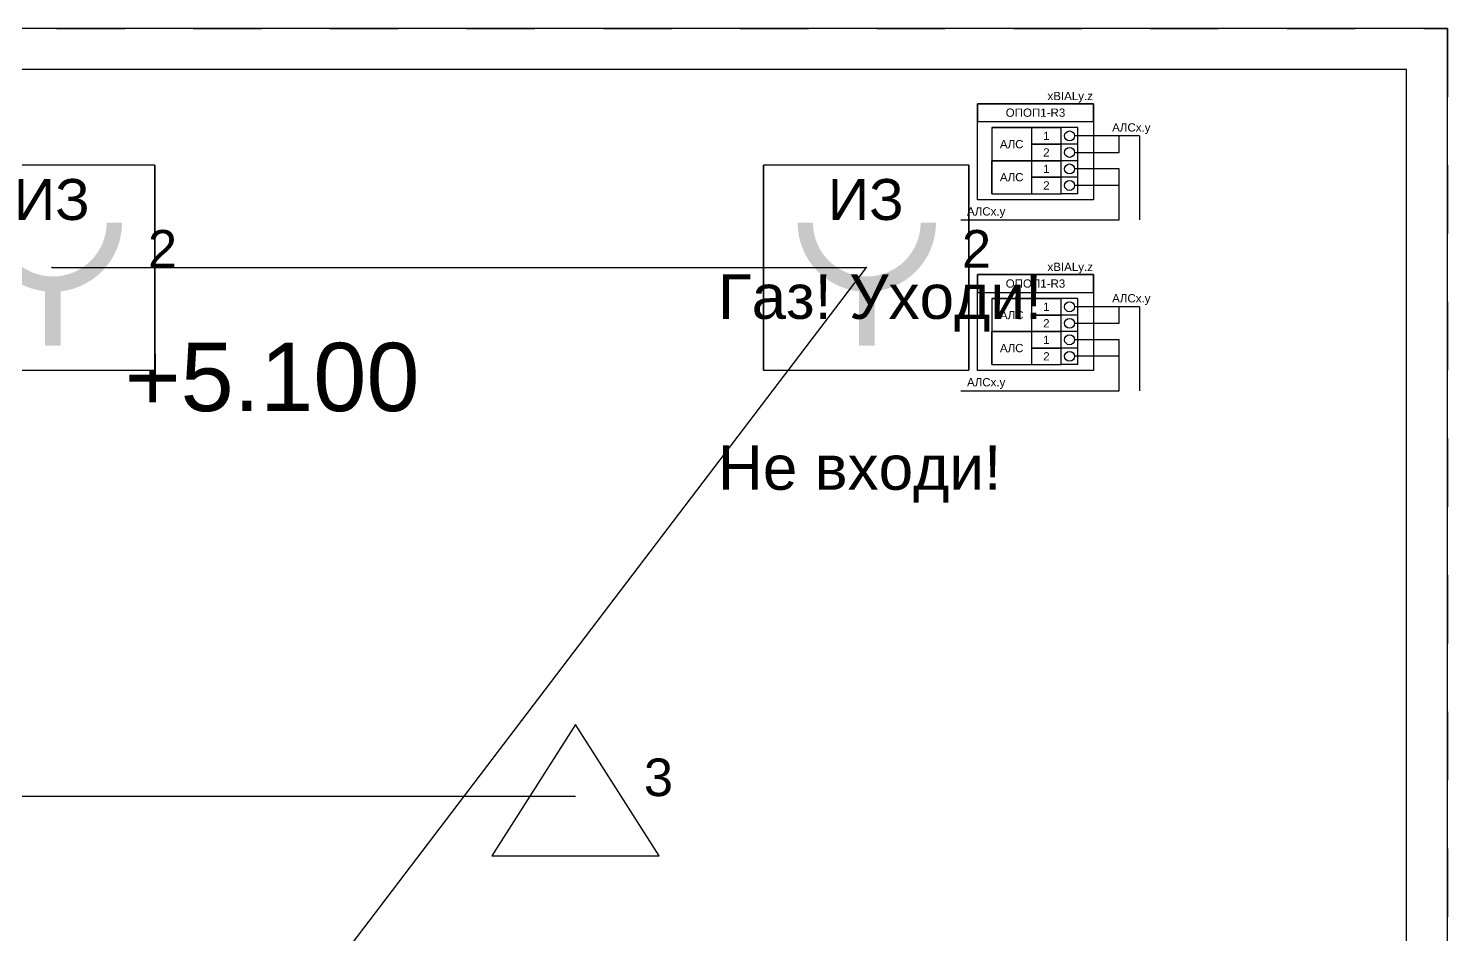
# Model space of a CAD drawing. Header units: millimetres. Extents: x 0 to 351840, y -132678 to 32417.
# Drawn here: x 2754.68 to 2796.2, y 224.18 to 250.7 of the extents above; entities that cross this region are included whole.
import ezdxf
from ezdxf.enums import TextEntityAlignment as Align

# ---------------------------------------------------------------- set-up
doc = ezdxf.new("R2010")
doc.units = ezdxf.units.MM
for name, color, linetype in [('AGPT-MARK', 7, 'Continuous'), ('AGPT-PIPE', 5, 'Continuous'), ('AGPT-SCHEME', 3, 'Continuous'), ('AGPT-ZONE', 7, 'Continuous')]:
    doc.layers.add(name, color=color, linetype=linetype)
doc.styles.add('AGPT', font='arial.ttf')
doc.styles.get("Standard").update_dxf_attribs({"font": 'arial.ttf'})

# ---------------------------------------------------------------- blocks, each defined once
blk = doc.blocks.new('RC-UGO-IRA-04')
at = {"ltscale": 30}
blk.add_lwpolyline([(2.5, 2.5), (2.5, -2.5), (-2.5, -2.5), (-2.5, 2.5)], close=True, dxfattribs=at)
blk.add_attdef('PSTN', text='', height=2.5).set_placement((1.321, 2.319), align=Align.BOTTOM_LEFT)
blk.add_wipeout([(2.5, 2.5), (2.5, -2.5), (-2.5, -2.5), (-2.5, 2.5)])
for p, q in [((-2.5, 2.5), (-2.5, -2.5)), ((2.5, 2.5), (-2.5, 2.5)), ((2.5, -2.5), (2.5, 2.5)), ((-2.5, -2.5), (2.5, -2.5))]:
    blk.add_line(p, q)
at = {"ltscale": 30, "const_width": 0.375}
blk.add_lwpolyline([(-1.485, 1.096, 1), (1.515, 1.096, 1)], format="xyb", dxfattribs=at)
blk.add_lwpolyline([(0.015, -0.404), (0.015, -1.904)], dxfattribs=at)
blk.add_point((0, 0))
blk.add_text('ИЗ', height=1).set_placement((-0.933, 1.161))
blk = doc.blocks.new('RC-TSP-RUBEZH-R3-OPOP-1')
for p, q in [((30.07, 9.87), (10.4, 9.87)), ((23.9, 4.87), (23.9, 9.87)), ((10.4, 4.87), (23.9, 4.87)), ((23.9, -0.13), (10.4, -0.13)), ((23.9, -5.13), (10.4, -5.13))]:
    blk.add_line(p, q)
for points in [[(-19, 19.6), (16.2, 19.6), (16.2, -9.46), (-19, -9.46)], [(16.2, 19.6), (-19, 19.6), (-19, 14.19), (16.2, 14.19)]]:
    blk.add_lwpolyline(points, close=True)
for points in [[(-14.6, 12.37), (-2.6, 12.37)], [(-14.6, 12.37), (-14.6, 2.37)], [(-2.6, 12.37), (-14.6, 12.37)], [(-2.6, 12.37), (6.4, 12.37)], [(-2.6, 12.37), (-2.6, -7.63)], [(6.4, 12.37), (-2.6, 12.37)], [(6.4, -7.63), (6.4, 12.37)], [(11.4, 12.37), (6.4, 12.37)], [(11.4, 12.37), (6.4, 12.37)], [(11.4, -7.63), (11.4, 12.37)], [(30.07, 9.87), (30.07, -15.55)], [(-2.6, 7.37), (6.4, 7.37)], [(6.4, 7.37), (-2.6, 7.37)], [(11.4, 7.37), (6.4, 7.37)], [(11.4, 7.37), (6.4, 7.37)], [(-14.6, 2.37), (-2.6, 2.37)], [(-14.6, 2.37), (-14.6, -7.63)], [(-2.6, 2.37), (-14.6, 2.37)], [(-14.6, 2.37), (-2.6, 2.37)], [(-14.6, -7.63), (-14.6, 2.37)], [(-2.6, 2.37), (6.4, 2.37)], [(6.4, 2.37), (-2.6, 2.37)], [(-2.6, 2.37), (6.4, 2.37)], [(11.4, 2.37), (6.4, 2.37)], [(11.4, 2.37), (6.4, 2.37)], [(11.4, 2.37), (6.4, 2.37)], [(-24, -15.55), (23.9, -15.55), (23.9, -0.13)], [(-2.6, -2.63), (6.4, -2.63)], [(6.4, -2.63), (-2.6, -2.63)], [(11.4, -2.63), (6.4, -2.63)], [(11.4, -2.63), (6.4, -2.63)], [(-14.6, -7.63), (-2.6, -7.63)], [(-2.6, -7.63), (6.4, -7.63)], [(11.4, -7.63), (6.4, -7.63)]]:
    blk.add_lwpolyline(points)
for points in [[(10.4, 9.87, -1), (7.4, 9.87, -1)], [(10.4, 4.87, -1), (7.4, 4.87, -1)], [(10.4, -0.13, -1), (7.4, -0.13, -1)], [(10.4, -5.13, -1), (7.4, -5.13, -1)]]:
    blk.add_lwpolyline(points, format="xyb", close=True)
for s, p in [('xBIALy.z', (2.23, 20.7)), ('АЛСx.y', (21.81, 11.19)), ('АЛСx.y', (-22.13, -14.23))]:
    blk.add_text(s, height=2.5).set_placement(p)
for s, p in [('АЛС', (-8.6, 7.37)), ('1', (1.9, 9.87)), ('2', (1.9, 4.87)), ('1', (1.91, -0.13)), ('АЛС', (-8.6, -2.63)), ('2', (1.91, -5.13))]:
    blk.add_text(s, height=2.5).set_placement(p, align=Align.MIDDLE_CENTER)
at = {"insert": (-1.4, 16.89), "char_height": 2.5, "width": 35.2016, "attachment_point": 5}
blk.add_mtext('ОПОП1-R3', dxfattribs=at)

msp = doc.modelspace()

# ---------------------------------------------------------------- linework, layer by layer
at = {"layer": 'AGPT-MARK', "color": 8}
for points in [[(2755.5, 250.7), (2757.5, 250.7)], [(2759.5, 250.7), (2761.5, 250.7)], [(2763.5, 250.7), (2765.5, 250.7)], [(2767.5, 250.7), (2769.5, 250.7)], [(2771.5, 250.7), (2773.5, 250.7)], [(2775.5, 250.7), (2777.5, 250.7)], [(2779.5, 250.7), (2781.5, 250.7)], [(2783.5, 250.7), (2785.5, 250.7)], [(2787.5, 250.7), (2789.5, 250.7)], [(2791.5, 250.7), (2793.5, 250.7)], [(2795.5, 250.7), (2796.2, 250.7)], [(2796.2, 250.7), (2796.2, 248.7)], [(2796.2, 246.7), (2796.2, 244.7)], [(2796.2, 242.7), (2796.2, 240.7)], [(2796.2, 238.7), (2796.2, 236.7)], [(2796.2, 234.7), (2796.2, 232.7)], [(2796.2, 230.7), (2796.2, 228.7)], [(2796.2, 226.7), (2796.2, 224.7)]]:
    msp.add_lwpolyline(points, dxfattribs=at)
at = {"layer": 'AGPT-MARK', "color": 1}
msp.add_lwpolyline([(2743.5, 240.7), (2755.5, 240.7)], dxfattribs=at)
at = {"layer": 'AGPT-PIPE', "color": 1}
for points in [[(2770.685, 230.336), (2768.235, 226.486)], [(2773.135, 226.486), (2770.685, 230.336)], [(2748.5, 228.236), (2770.685, 228.236)], [(2768.235, 226.486), (2773.135, 226.486)]]:
    msp.add_lwpolyline(points, dxfattribs=at)
at = {"layer": 'AGPT-ZONE'}
for points in [[(2739.5, 207.5), (2796.2, 207.5), (2796.2, 250.7), (2739.5, 250.7)], [(2740.7, 208.7), (2795, 208.7), (2795, 249.5), (2740.7, 249.5)]]:
    msp.add_lwpolyline(points, close=True, dxfattribs=at)

# ---------------------------------------------------------------- texts
at = {"layer": 'AGPT-MARK', "color": 1, "style": 'AGPT'}
msp.add_text('+5.100', height=2, dxfattribs=at).set_placement((2757.5, 239.5))
at = {"layer": 'AGPT-MARK', "style": 'AGPT'}
for s, height, p in [('Не входи!', 1.3, (2774.855, 237.2)), ('3', 1.1, (2772.685, 228.236))]:
    msp.add_text(s, height=height, dxfattribs=at).set_placement(p)

# ---------------------------------------------------------------- next in the draw order: block references
at = {"layer": 'AGPT-SCHEME', "xscale": 1.199999999783904, "yscale": 1.199999999783904}
for p in [(2755.376, 243.7), (2779.19, 243.7)]:
    msp.add_blockref('RC-UGO-IRA-04', p, dxfattribs=at)

# ---------------------------------------------------------------- next in the draw order: linework, layer by layer
at = {"layer": 'AGPT-SCHEME', "color": 3}
for points in [[(2755.376, 243.7), (2779.19, 243.7)], [(2779.19, 243.7), (2758.5, 216.5)]]:
    msp.add_lwpolyline(points, dxfattribs=at)

# ---------------------------------------------------------------- next in the draw order: block references
at = {"layer": 'AGPT-SCHEME', "xscale": 0.09664832353859416, "yscale": 0.09664832353859416}
for p in [(2784.278, 246.6), (2784.278, 241.6)]:
    msp.add_blockref('RC-TSP-RUBEZH-R3-OPOP-1', p, dxfattribs=at)

# ---------------------------------------------------------------- next in the draw order: texts
at = {"layer": 'AGPT-MARK', "style": 'AGPT'}
for s, height, p in [('2', 1.1, (2758.176, 243.7)), ('2', 1.1, (2781.99, 243.7)), ('Газ! Уходи!', 1.3, (2774.855, 242.2))]:
    msp.add_text(s, height=height, dxfattribs=at).set_placement(p)

doc.saveas('drawing.dxf')
